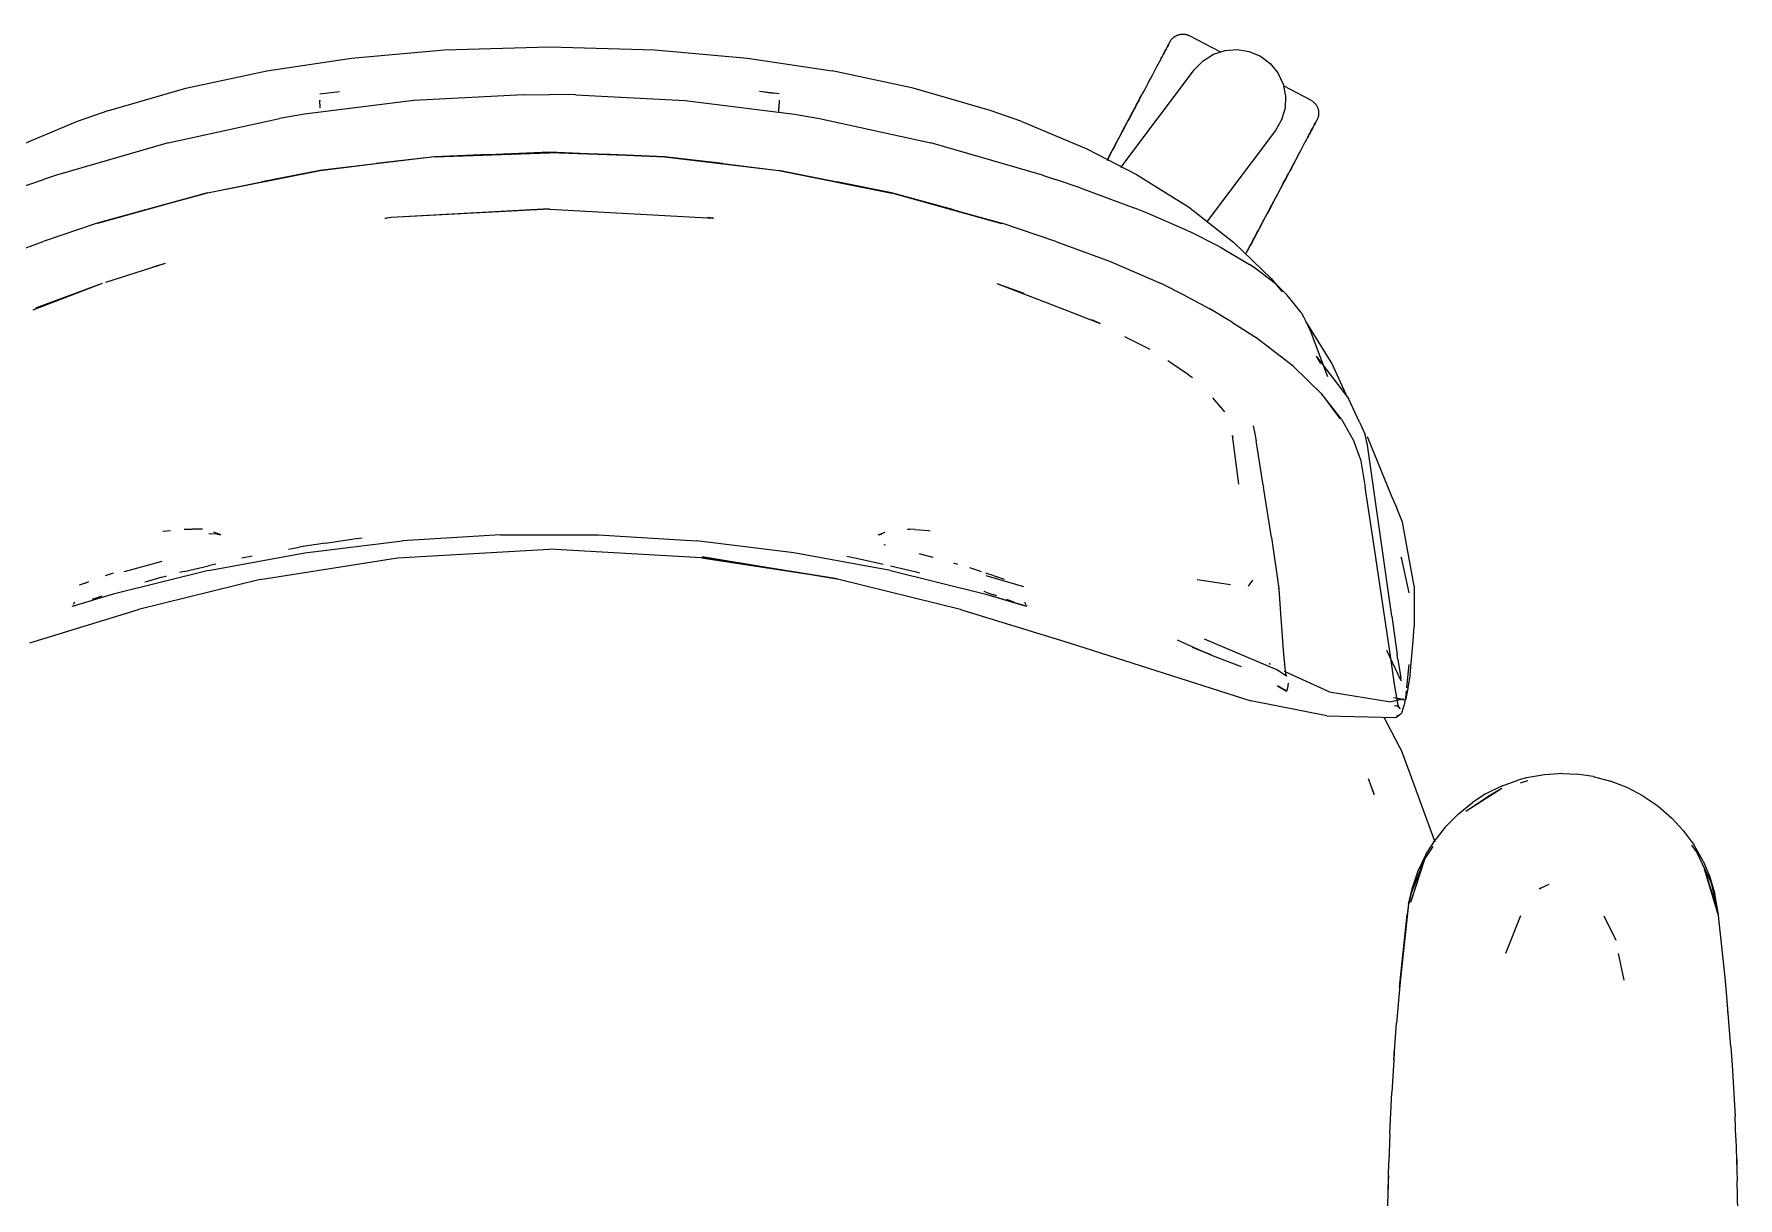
# Model space of a CAD drawing. Header units: millimetres. Extents: x 155927 to 326028, y -36033 to 97293.
# Drawn here: x 169857.3 to 170328, y 25062.5 to 25383.9 of the extents above; entities that cross this region are included whole.
import ezdxf

# ---------------------------------------------------------------- set-up
doc = ezdxf.new("R2010")
doc.units = ezdxf.units.MM
doc.header["$MEASUREMENT"] = 0
doc.layers.add('G-IMPT', color=8, linetype='CONTINUOUS', lineweight=9)
doc.layers.add('I-FURN', color=8, linetype='CONTINUOUS', lineweight=9)

msp = doc.modelspace()

# ---------------------------------------------------------------- linework, layer by layer
at = {"layer": 'G-IMPT'}
for p, q in [((169944.97, 25377.33), (169970.54, 25379.59)), ((169970.54, 25379.59), (169999.68, 25380.44)), ((169999.68, 25380.44), (170028.82, 25379.59)), ((170028.82, 25379.59), (170054.4, 25377.33)), ((169921.55, 25373.83), (169944.97, 25377.33)), ((170054.4, 25377.33), (170077.82, 25373.83)), ((169899.19, 25369.02), (169921.55, 25373.83)), ((170100.18, 25369.02), (170077.82, 25373.83)), ((169877.95, 25362.85), (169899.19, 25369.02)), ((169962.17, 25365.59), (169932, 25361.78)), ((169936.31, 25363.57), (169936.24, 25365.66)), ((169936.24, 25365.66), (169936.24, 25365.55)), ((169936.27, 25367.42), (169941.68, 25368.07)), ((169992.37, 25367.2), (169962.17, 25365.59)), ((169992.37, 25367.2), (169999.68, 25367.3)), ((170007, 25367.2), (169999.68, 25367.3)), ((170007, 25367.2), (170037.2, 25365.59)), ((170037.2, 25365.59), (170067.37, 25361.78)), ((170063.1, 25367.42), (170057.68, 25368.07)), ((170061.45, 25367.51), (170057.68, 25368.07)), ((170063.13, 25365.66), (170063.05, 25363.57)), ((170063.13, 25365.66), (170063.13, 25365.55)), ((170121.42, 25362.85), (170100.18, 25369.02)), ((169877.95, 25362.85), (169869.21, 25359.77)), ((169894.29, 25353.92), (169925.08, 25360.59)), ((169932, 25361.78), (169925.08, 25360.59)), ((170063.01, 25362.33), (170063.05, 25363.57)), ((170067.37, 25361.78), (170074.29, 25360.59)), ((170074.29, 25360.59), (170105.08, 25353.92)), ((170130.16, 25359.77), (170121.42, 25362.85)), ((169869.21, 25359.77), (169851.24, 25352.26)), ((170130.16, 25359.77), (170148.13, 25352.26)), ((169894.29, 25353.92), (169863.46, 25344.98)), ((169967.87, 25350.06), (169999.68, 25351.4)), ((169967.91, 25350.03), (169999.68, 25351.17)), ((169982.8, 25350.7), (169999.68, 25351.17)), ((169999.68, 25351.4), (170031.5, 25350.06)), ((170031.46, 25350.03), (169999.68, 25351.17)), ((170016.57, 25350.7), (169999.68, 25351.17)), ((170135.91, 25344.98), (170105.08, 25353.92)), ((170148.13, 25352.26), (170161.91, 25345.16)), ((169905.23, 25340.07), (169936.35, 25346.24)), ((169905.23, 25340.07), (169936.27, 25346.24)), ((169936.35, 25346.24), (169920.25, 25343.14)), ((169967.87, 25350.06), (169936.27, 25346.24)), ((169967.91, 25350.03), (169936.35, 25346.24)), ((169936.35, 25346.24), (169951.83, 25348.19)), ((169967.91, 25350.03), (169951.83, 25348.19)), ((169982.8, 25350.7), (169967.91, 25350.03)), ((170031.46, 25350.03), (170016.57, 25350.7)), ((170047.54, 25348.19), (170031.46, 25350.03)), ((170031.46, 25350.03), (170063.01, 25346.24)), ((170031.5, 25350.06), (170063.09, 25346.24)), ((170047.54, 25348.19), (170063.01, 25346.24)), ((170063.01, 25346.24), (170079.12, 25343.14)), ((170063.01, 25346.24), (170094.26, 25340.03)), ((170094.26, 25340.03), (170063.09, 25346.24)), ((169852.92, 25341.38), (169859.85, 25343.79)), ((169863.46, 25344.98), (169859.85, 25343.79)), ((169905.23, 25340.07), (169920.25, 25343.14)), ((170094.14, 25340.07), (170079.12, 25343.14)), ((170135.91, 25344.98), (170139.51, 25343.79)), ((170146.33, 25341.45), (170139.51, 25343.79)), ((170161.91, 25345.16), (170176.2, 25336.19)), ((169905.23, 25340.07), (169874.73, 25331.68)), ((169905.23, 25340.07), (169874.82, 25331.64)), ((169887.98, 25335.41), (169905.23, 25340.07)), ((170111.39, 25335.41), (170094.14, 25340.07)), ((170094.14, 25340.07), (170124.55, 25331.64)), ((170094.14, 25340.07), (170124.64, 25331.68)), ((170146.33, 25341.45), (170161.41, 25335.85)), ((169887.98, 25335.41), (169874.82, 25331.64)), ((169955.96, 25333.3), (169954.18, 25333.04)), ((169954.41, 25333.02), (169954.65, 25333.07)), ((169955.96, 25333.3), (169954.65, 25333.07)), ((169999.68, 25335.63), (169955.96, 25333.3)), ((169999.68, 25335.57), (169955.96, 25333.3)), ((169999.68, 25335.57), (170045.02, 25333.07)), ((170045.02, 25333.07), (170043.41, 25333.3)), ((170043.41, 25333.3), (170044.72, 25333.07)), ((170044.96, 25333.02), (170044.72, 25333.07)), ((170111.39, 25335.41), (170124.55, 25331.64)), ((170165.09, 25334.37), (170161.41, 25335.85)), ((170176.05, 25329.59), (170165.09, 25334.37)), ((170176.2, 25336.19), (170188.8, 25326.38)), ((169874.73, 25331.68), (169859.81, 25326.68)), ((170139.56, 25326.68), (170124.64, 25331.68)), ((170176.05, 25329.59), (170176.49, 25329.37)), ((170184.5, 25325.37), (170176.49, 25329.37)), ((169844.93, 25321.22), (169859.81, 25326.68)), ((170139.56, 25326.68), (170154.44, 25321.22)), ((170184.5, 25325.37), (170185.1, 25325.07)), ((170185.1, 25325.07), (170193.1, 25320.33)), ((170199.1, 25316.43), (170188.8, 25326.38)), ((169893.54, 25320.62), (169877.05, 25315.36)), ((169893.54, 25320.62), (169890.1, 25319.54)), ((170154.44, 25321.22), (170168.66, 25315.04)), ((170194.39, 25319.47), (170193.1, 25320.33)), ((170200.52, 25314.76), (170194.39, 25319.47)), ((169876.07, 25315.09), (169857.66, 25308.27)), ((169876.07, 25315.09), (169858.62, 25308.37)), ((170123.3, 25315.09), (170130.73, 25312.36)), ((170123.3, 25315.09), (170140.75, 25308.37)), ((170175.39, 25311.65), (170168.66, 25315.04)), ((170199.1, 25316.43), (170202.1, 25312.75)), ((170203.54, 25311.86), (170200.52, 25314.76)), ((170175.39, 25311.65), (170182.18, 25308.08)), ((170207.4, 25307), (170203.54, 25311.86)), ((169858.62, 25308.37), (169856.89, 25307.71)), ((170140.75, 25308.37), (170142.48, 25307.71)), ((170142.48, 25307.71), (170151.8, 25303.99)), ((170151.8, 25303.99), (170149.56, 25304.98)), ((170188.41, 25304.31), (170182.18, 25308.08)), ((170188.41, 25304.31), (170194.5, 25300.43)), ((170207.4, 25307), (170208.02, 25305.86)), ((170208.02, 25305.86), (170209.19, 25303.42)), ((170215.83, 25293.06), (170208.71, 25304.5)), ((170165.64, 25296.81), (170158.67, 25300.36)), ((170194.5, 25300.43), (170194.76, 25300.26)), ((170205.2, 25292.24), (170194.76, 25300.26)), ((170209.19, 25303.42), (170210.26, 25301.2)), ((170214.77, 25289.29), (170210.26, 25301.2)), ((170211.54, 25294.95), (170212.7, 25292.91)), ((170211.54, 25294.95), (170220.48, 25283.24)), ((170171.11, 25293.28), (170170.53, 25293.68)), ((170176.24, 25289.79), (170171.11, 25293.28)), ((170176.24, 25289.79), (170177.35, 25289.04)), ((170205.2, 25292.24), (170213.1, 25284.51)), ((170219.81, 25284.43), (170215.83, 25293.06)), ((170182.88, 25283.51), (170186.21, 25279.61)), ((170212.79, 25284.72), (170218.19, 25277.77)), ((170212.79, 25284.72), (170215.6, 25281.14)), ((170218.52, 25277.54), (170213.1, 25284.51)), ((170218.19, 25277.77), (170215.6, 25281.14)), ((170223.52, 25276.72), (170220.48, 25283.24)), ((170194.08, 25275.7), (170194.54, 25273.53)), ((170218.52, 25277.54), (170221.81, 25271.71)), ((170223.52, 25276.72), (170225.09, 25273.35)), ((170190.16, 25259.66), (170188.38, 25273.02)), ((170188.38, 25273.02), (170188.52, 25272.54)), ((170194.54, 25273.53), (170194.96, 25271.55)), ((170195.03, 25271.08), (170194.96, 25271.55)), ((170196.84, 25259.36), (170195.03, 25271.08)), ((170221.81, 25271.71), (170222.02, 25271.28)), ((170223.77, 25266.49), (170222.02, 25271.28)), ((170225.73, 25270.36), (170225.09, 25273.35)), ((170225.57, 25272.8), (170232.37, 25256.35)), ((170223.77, 25266.49), (170225.07, 25258.82)), ((170232.41, 25223.15), (170225.73, 25270.36)), ((170196.84, 25259.36), (170196.93, 25258.75)), ((170197.01, 25258.24), (170196.93, 25258.75)), ((170199.13, 25244.88), (170197.01, 25258.24)), ((170227.47, 25243.06), (170225.07, 25258.82)), ((170232.37, 25256.35), (170233.76, 25252.98)), ((170235.36, 25249.12), (170233.76, 25252.98)), ((170238.59, 25231.42), (170235.36, 25249.12)), ((169894.96, 25246.77), (169892.87, 25246.55)), ((169903.82, 25247.17), (169898.76, 25247.08)), ((169898.76, 25247.08), (169901.03, 25247.16)), ((169903.82, 25247.17), (169901.03, 25247.16)), ((169905.66, 25245.89), (169905.52, 25245.88)), ((169907.82, 25245.85), (169905.52, 25245.88)), ((169908.87, 25245.63), (169906.92, 25246.32)), ((169907.82, 25245.85), (169908.87, 25245.63)), ((169932.13, 25240.68), (169959.05, 25243.97)), ((169937.76, 25243.3), (169932.14, 25242.45)), ((169937.76, 25243.3), (169946.29, 25244.59)), ((169946.29, 25244.59), (169947.95, 25244.77)), ((169986.12, 25245.63), (169959.05, 25243.97)), ((169986.12, 25245.63), (170013.24, 25245.63)), ((170013.24, 25245.63), (170040.31, 25243.97)), ((170067.23, 25240.68), (170040.31, 25243.97)), ((170090.5, 25245.63), (170092.45, 25246.32)), ((170090.5, 25245.63), (170091.54, 25245.85)), ((170092.1, 25242.96), (170092.51, 25242.83)), ((170098.59, 25247.17), (170099.29, 25247.16)), ((170100.66, 25247.06), (170099.29, 25247.16)), ((170100.66, 25247.06), (170104.37, 25246.79)), ((170104.37, 25246.79), (170104.85, 25246.75)), ((170199.13, 25244.88), (170201.16, 25230.81)), ((170232.02, 25212.18), (170227.47, 25243.06)), ((169882.25, 25235.48), (169892.64, 25238.39)), ((169905.46, 25235.74), (169932.13, 25240.68)), ((169917.5, 25239.72), (169914.69, 25239.18)), ((169919.78, 25233.28), (169957.7, 25239.28)), ((169927.61, 25241.65), (169930.51, 25242.2)), ((169932.14, 25242.45), (169930.51, 25242.2)), ((169957.7, 25239.28), (169999.68, 25241.63)), ((170041.67, 25239.28), (169999.68, 25241.63)), ((170041.67, 25239.28), (170079.21, 25233.54)), ((170079.59, 25233.28), (170041.84, 25239.54)), ((170041.84, 25239.54), (170079.21, 25233.54)), ((170093.9, 25235.74), (170067.23, 25240.68)), ((170081.86, 25239.69), (170084.49, 25239.22)), ((170084.49, 25239.22), (170091.91, 25237.52)), ((170105.72, 25239.37), (170101.86, 25240.36)), ((170105.72, 25239.37), (170104.19, 25239.76)), ((170235.14, 25238.87), (170234.99, 25239.44)), ((170237.18, 25229.56), (170235.14, 25238.87)), ((169879.16, 25235.04), (169876.94, 25234.31)), ((169905.46, 25235.74), (169879.15, 25229.2)), ((169919.78, 25233.28), (169886.1, 25224.97)), ((169892.57, 25233.89), (169888.57, 25232.78)), ((169892.57, 25233.89), (169893.71, 25234.21)), ((169893.71, 25234.21), (169893.89, 25234.26)), ((169898.73, 25235.51), (169897.43, 25235.18)), ((169898.73, 25235.51), (169905.48, 25237.06)), ((169907.46, 25237.52), (169905.48, 25237.06)), ((170113.27, 25224.97), (170079.59, 25233.28)), ((170093.89, 25237.06), (170100.64, 25235.51)), ((170093.9, 25235.74), (170120.22, 25229.2)), ((170100.64, 25235.51), (170101.92, 25235.17)), ((170112.51, 25237.46), (170111.39, 25237.79)), ((170118.3, 25235.68), (170115.8, 25236.47)), ((170119.08, 25235.43), (170118.3, 25235.68)), ((170122.52, 25234.28), (170120.21, 25235.05)), ((170120.21, 25234.39), (170130.64, 25231.35)), ((170122.52, 25234.28), (170123.24, 25234.03)), ((170125.4, 25233.27), (170123.24, 25234.03)), ((169879.15, 25229.2), (169868.72, 25226.12)), ((169871.39, 25232.32), (169869.74, 25231.71)), ((169871.39, 25232.32), (169872.41, 25232.7)), ((169873.95, 25228.04), (169876.05, 25228.78)), ((169888.57, 25232.78), (169887.89, 25232.57)), ((170120.22, 25229.82), (170119.76, 25229.97)), ((170120.22, 25229.82), (170122.44, 25229.09)), ((170120.22, 25229.2), (170131.44, 25225.93)), ((170120.22, 25229.2), (170130.75, 25226.13)), ((170120.22, 25229.2), (170131.04, 25226.08)), ((170123.25, 25228.8), (170122.44, 25229.09)), ((170187.83, 25231.83), (170178.67, 25233.23)), ((170187.83, 25231.83), (170187.48, 25231.87)), ((170192.78, 25231.47), (170194.06, 25233.11)), ((170201.17, 25230.73), (170201.16, 25230.81)), ((170201.17, 25230.73), (170201.79, 25222.49)), ((170238.59, 25231.42), (170238.62, 25224.46)), ((169856.12, 25215.78), (169886.1, 25224.97)), ((169867.69, 25226.01), (169867.93, 25225.93)), ((169867.93, 25225.93), (169868.15, 25225.98)), ((169868.46, 25227.02), (169868.08, 25226.41)), ((169868.15, 25225.98), (169868.45, 25226.06)), ((169868.46, 25227.02), (169868.32, 25226.81)), ((169868.45, 25226.06), (169868.72, 25226.12)), ((169873.95, 25228.04), (169873.29, 25227.79)), ((170113.27, 25224.97), (170143.24, 25215.78)), ((170126, 25227.82), (170126.97, 25227.47)), ((170126.97, 25227.47), (170128.04, 25227.07)), ((170130.75, 25226.13), (170131.04, 25226.08)), ((170130.9, 25227.02), (170131.29, 25226.41)), ((170130.9, 25227.02), (170131.05, 25226.81)), ((170131.44, 25225.93), (170131.68, 25226.06)), ((170238.62, 25224.46), (170238.62, 25220.29)), ((170201.79, 25222.49), (170201.86, 25221.51)), ((170201.86, 25221.51), (170202.42, 25213.65)), ((170232.41, 25223.15), (170233.85, 25212.48)), ((170238.28, 25216.33), (170238.62, 25220.29)), ((170143.24, 25215.78), (170193.49, 25199.79)), ((170179.92, 25213.5), (170173.21, 25216.54)), ((170182.51, 25212.47), (170177.39, 25214.5)), ((170182.3, 25212.47), (170177.4, 25214.49)), ((170177.4, 25214.49), (170182.51, 25212.47)), ((170200.64, 25208.34), (170180.66, 25216.77)), ((170237.47, 25207.01), (170238.28, 25216.33)), ((170182.3, 25212.47), (170190.77, 25209.22)), ((170198.92, 25209.79), (170198.65, 25210.22)), ((170202.42, 25213.65), (170202.72, 25209.77)), ((170202.72, 25209.69), (170202.72, 25209.77)), ((170235.04, 25205.3), (170231.05, 25213.7)), ((170233.13, 25204.33), (170232.02, 25212.18)), ((170234.06, 25211.19), (170233.85, 25212.48)), ((170234.06, 25211.19), (170234.9, 25206.16)), ((170236.96, 25207.18), (170237.17, 25209.77)), ((170203.31, 25206.58), (170200.64, 25208.34)), ((170202.72, 25209.69), (170203.02, 25207.31)), ((170215.14, 25202.23), (170202.79, 25207.84)), ((170203.02, 25207.3), (170203.02, 25207.31)), ((170203.02, 25207.3), (170203.31, 25206.58)), ((170235.04, 25205.3), (170234.9, 25206.16)), ((170236.54, 25203.38), (170236.96, 25207.18)), ((170237.43, 25206.54), (170236.62, 25202.29)), ((170237.47, 25207.01), (170237.43, 25206.54)), ((170203.31, 25202.37), (170200.85, 25203.96)), ((170200.85, 25203.96), (170203.33, 25202.43)), ((170203.33, 25202.43), (170200.86, 25203.92)), ((170203.31, 25202.37), (170203.33, 25202.43)), ((170203.61, 25203.31), (170203.33, 25202.43)), ((170203.78, 25204.66), (170203.61, 25203.31)), ((170215.14, 25202.23), (170232.19, 25199.51)), ((170232.9, 25200.69), (170235.77, 25200.2)), ((170232.9, 25200.69), (170236.18, 25199.96)), ((170234.24, 25198.06), (170233.13, 25204.33)), ((170236.36, 25201.87), (170235.83, 25198.6)), ((170236.62, 25202.29), (170236.18, 25199.96)), ((170236.36, 25201.87), (170236.44, 25202.49)), ((170214.44, 25195.6), (170193.49, 25199.79)), ((170214.44, 25195.6), (170233.43, 25195.21)), ((170235.77, 25200.2), (170232.19, 25199.51)), ((170233.2, 25198.49), (170233.7, 25198.41)), ((170233.43, 25195.21), (170234.46, 25195.82)), ((170234.24, 25198.09), (170233.7, 25198.41)), ((170233.84, 25195.69), (170234.46, 25195.82)), ((170233.84, 25195.69), (170234.39, 25195.8)), ((170234.07, 25198.68), (170234.24, 25198.06)), ((170234.07, 25198.68), (170234.63, 25197.58)), ((170234.24, 25198.09), (170234.63, 25197.58)), ((170234.46, 25195.82), (170234.39, 25195.8)), ((170234.96, 25196.2), (170234.46, 25195.82)), ((170235.28, 25196.73), (170234.96, 25196.2)), ((170235.28, 25196.73), (170235.83, 25198.6)), ((170230.24, 25195.28), (170234.38, 25187.38)), ((170234.38, 25187.38), (170235.3, 25185.62)), ((170237.49, 25179.65), (170235.3, 25185.62)), ((170225.9, 25178.34), (170227.53, 25173.88)), ((170225.9, 25178.34), (170226.16, 25177.76)), ((170227.53, 25173.88), (170226.16, 25177.76)), ((170244.44, 25160.71), (170237.49, 25179.65)), ((170262.76, 25176.21), (170267.53, 25177.92)), ((170269.66, 25178.49), (170267.53, 25177.92)), ((170267.97, 25177.12), (170270, 25177.74)), ((170274.61, 25179.37), (170269.66, 25178.49)), ((170279.65, 25179.66), (170274.61, 25179.37)), ((170279.65, 25179.66), (170283.5, 25179.49)), ((170288.01, 25178.84), (170283.5, 25179.49)), ((170288.01, 25178.84), (170292.88, 25177.58)), ((170297.59, 25175.75), (170292.88, 25177.58)), ((170262.86, 25175.56), (170252.91, 25169.24)), ((170259.18, 25173.4), (170252.91, 25169.24)), ((170258.25, 25173.97), (170254.7, 25171.7)), ((170262.76, 25176.21), (170258.25, 25173.97)), ((170262.86, 25175.56), (170259.18, 25173.4)), ((170301.75, 25173.56), (170297.59, 25175.75)), ((170301.75, 25173.56), (170305.92, 25170.73)), ((170250.73, 25168.51), (170247.18, 25164.91)), ((170250.73, 25168.51), (170254.7, 25171.7)), ((170305.92, 25170.73), (170309.76, 25167.4)), ((170312.92, 25163.97), (170309.76, 25167.4)), ((170247.18, 25164.91), (170244.56, 25161.6)), ((170312.92, 25163.97), (170315.92, 25159.88)), ((170241.43, 25155.95), (170243.86, 25159.53)), ((170241.83, 25157.28), (170244.56, 25161.6)), ((170315.23, 25159.93), (170316.82, 25157.82)), ((170318.43, 25155.44), (170315.92, 25159.88)), ((170241.43, 25155.95), (170237.62, 25144.1)), ((170240.53, 25153.25), (170237.62, 25144.1)), ((170237.83, 25146.73), (170241.43, 25155.95)), ((170241.83, 25157.28), (170239.64, 25152.7)), ((170241.43, 25155.95), (170240.53, 25153.25)), ((170320.56, 25149.75), (170316.82, 25157.82)), ((170318.43, 25155.44), (170320.24, 25151.2)), ((170322.6, 25140.78), (170318.77, 25153.25)), ((170318.77, 25153.25), (170321.69, 25144.1)), ((170237.03, 25143.6), (170238.19, 25148.56)), ((170239.64, 25152.7), (170238.19, 25148.56)), ((170275.82, 25149.05), (170273.6, 25148.03)), ((170320.24, 25151.2), (170321.71, 25146.34)), ((170320.56, 25149.75), (170322.47, 25141.35)), ((170237.25, 25143.68), (170237.83, 25146.73)), ((170273.6, 25148.03), (170273.15, 25147.74)), ((170273.6, 25148.03), (170273.66, 25148.06)), ((170322.6, 25140.78), (170321.69, 25144.1)), ((170322.6, 25141.3), (170321.71, 25146.34)), ((170237.03, 25143.6), (170234.58, 25120.65)), ((170234.58, 25120.65), (170236.7, 25140.78)), ((170237.03, 25143.6), (170234.68, 25122.16)), ((170237.03, 25143.6), (170236.7, 25140.78)), ((170263.93, 25130.08), (170268.08, 25140.51)), ((170291.03, 25140.41), (170294.3, 25133.63)), ((170324.51, 25123.37), (170322.6, 25141.3)), ((170294.22, 25133.91), (170294.3, 25133.63)), ((170296.63, 25122.58), (170295.06, 25130.02)), ((170234.68, 25122.16), (170233.7, 25110.77)), ((170324.85, 25119.24), (170324.51, 25123.37)), ((170326.1, 25104.18), (170324.85, 25119.24)), ((170325.45, 25112.37), (170325.28, 25114.04)), ((170232.97, 25100.48), (170233.7, 25110.77)), ((170233.1, 25102.52), (170233.01, 25100.62)), ((170233.1, 25102.52), (170233.24, 25103.94)), ((170326.1, 25104.18), (170326.43, 25099.1)), ((170232.97, 25100.48), (170232.41, 25091.61)), ((170326.43, 25099.1), (170327.24, 25084.96)), ((170231.87, 25080.3), (170232.41, 25091.61)), ((170327.49, 25078.93), (170327.24, 25084.96)), ((170231.87, 25080.3), (170231.57, 25072.42)), ((170327.49, 25078.93), (170327.88, 25067.17)), ((170327.63, 25074.05), (170327.73, 25072.24)), ((170231.28, 25060.12), (170231.57, 25072.42)), ((170231.49, 25068.55), (170231.41, 25066.89)), ((170327.74, 25072.11), (170327.76, 25070.62)), ((170231.41, 25066.89), (170231.41, 25064.82)), ((170328.05, 25058.76), (170327.88, 25067.17))]:
    msp.add_line(p, q, dxfattribs=at)
at = {"layer": 'I-FURN'}
for p, q in [((170173.86, 25383.86), (170174.02, 25383.89)), ((170174.02, 25383.89), (170174.18, 25383.91)), ((170174.18, 25383.91), (170174.34, 25383.93)), ((170174.34, 25383.93), (170174.5, 25383.94)), ((170174.5, 25383.94), (170174.66, 25383.94)), ((170174.66, 25383.94), (170174.83, 25383.94)), ((170174.83, 25383.94), (170174.99, 25383.93)), ((170174.99, 25383.93), (170175.15, 25383.92)), ((170175.15, 25383.92), (170175.31, 25383.89)), ((170175.31, 25383.89), (170175.46, 25383.87)), ((170169.47, 25378.71), (170169.72, 25379.18)), ((170169.84, 25379.41), (170169.6, 25378.97)), ((170169.72, 25379.18), (170169.94, 25379.6)), ((170170.06, 25379.82), (170169.84, 25379.41)), ((170169.94, 25379.6), (170170.15, 25380)), ((170170.26, 25380.19), (170170.06, 25379.82)), ((170170.15, 25380), (170170.34, 25380.35)), ((170170.44, 25380.53), (170170.26, 25380.19)), ((170170.34, 25380.35), (170170.51, 25380.67)), ((170170.59, 25380.83), (170170.44, 25380.53)), ((170170.51, 25380.67), (170170.66, 25380.95)), ((170170.73, 25381.09), (170170.59, 25380.83)), ((170170.66, 25380.95), (170170.79, 25381.19)), ((170170.85, 25381.3), (170170.73, 25381.09)), ((170170.79, 25381.19), (170170.89, 25381.39)), ((170170.94, 25381.48), (170170.85, 25381.3)), ((170170.89, 25381.39), (170170.98, 25381.55)), ((170171.02, 25381.63), (170170.94, 25381.48)), ((170170.98, 25381.55), (170171.05, 25381.68)), ((170171.07, 25381.73), (170171.02, 25381.63)), ((170171.05, 25381.68), (170171.09, 25381.76)), ((170171.1, 25381.79), (170171.07, 25381.73)), ((170171.09, 25381.76), (170171.11, 25381.8)), ((170171.11, 25381.81), (170171.1, 25381.79)), ((170171.11, 25381.81), (170171.19, 25381.95)), ((170171.11, 25381.8), (170171.11, 25381.81)), ((170171.19, 25381.95), (170171.28, 25382.08)), ((170171.28, 25382.08), (170171.37, 25382.22)), ((170171.37, 25382.22), (170171.46, 25382.35)), ((170171.46, 25382.35), (170171.56, 25382.48)), ((170171.56, 25382.48), (170171.67, 25382.6)), ((170171.67, 25382.6), (170171.78, 25382.72)), ((170171.78, 25382.72), (170171.89, 25382.83)), ((170171.89, 25382.83), (170172.01, 25382.94)), ((170172.01, 25382.94), (170172.13, 25383.04)), ((170172.13, 25383.04), (170172.26, 25383.14)), ((170172.26, 25383.14), (170172.39, 25383.24)), ((170172.39, 25383.24), (170172.52, 25383.32)), ((170172.52, 25383.32), (170172.66, 25383.41)), ((170172.66, 25383.41), (170172.8, 25383.48)), ((170172.8, 25383.48), (170172.95, 25383.56)), ((170172.95, 25383.56), (170173.1, 25383.62)), ((170173.1, 25383.62), (170173.24, 25383.68)), ((170173.24, 25383.68), (170173.4, 25383.74)), ((170173.4, 25383.74), (170173.55, 25383.78)), ((170173.55, 25383.78), (170173.71, 25383.83)), ((170173.71, 25383.83), (170173.86, 25383.86)), ((170175.46, 25383.87), (170175.62, 25383.83)), ((170175.62, 25383.83), (170175.78, 25383.79)), ((170175.78, 25383.79), (170175.93, 25383.74)), ((170175.93, 25383.74), (170176.08, 25383.69)), ((170176.08, 25383.69), (170176.23, 25383.63)), ((170176.23, 25383.63), (170176.38, 25383.56)), ((170176.38, 25383.56), (170176.53, 25383.49)), ((170176.53, 25383.49), (170176.56, 25383.47)), ((170184.97, 25379), (170176.56, 25383.47)), ((170183.13, 25378.39), (170186.33, 25379.45)), ((170186.33, 25379.45), (170189.69, 25379.72)), ((170189.69, 25379.72), (170193.02, 25379.17)), ((170193.02, 25379.17), (170196.12, 25377.85)), ((170167.44, 25374.89), (170167.06, 25374.18)), ((170167.8, 25375.57), (170167.44, 25374.89)), ((170168.14, 25376.21), (170167.8, 25375.57)), ((170168.47, 25376.83), (170168.14, 25376.21)), ((170168.78, 25377.42), (170168.47, 25376.83)), ((170168.61, 25377.1), (170168.92, 25377.67)), ((170169.07, 25377.97), (170168.78, 25377.42)), ((170168.92, 25377.67), (170169.2, 25378.21)), ((170169.35, 25378.48), (170169.07, 25377.97)), ((170169.2, 25378.21), (170169.47, 25378.71)), ((170169.6, 25378.97), (170169.35, 25378.48)), ((170177.93, 25374.16), (170180.27, 25376.59)), ((170180.27, 25376.59), (170183.13, 25378.39)), ((170196.12, 25377.85), (170198.82, 25375.82)), ((170198.82, 25375.82), (170200.95, 25373.2)), ((170157.54, 25347.09), (170177.93, 25374.16)), ((170164.97, 25370.25), (170164.51, 25369.39)), ((170165.41, 25371.09), (170164.97, 25370.25)), ((170165.85, 25371.9), (170165.41, 25371.09)), ((170166.26, 25372.68), (170165.85, 25371.9)), ((170166.67, 25373.45), (170166.26, 25372.68)), ((170167.06, 25374.18), (170166.67, 25373.45)), ((170200.95, 25373.2), (170202.39, 25370.15)), ((170202.39, 25370.15), (170203.06, 25366.84)), ((170161.82, 25364.32), (170162.32, 25365.27)), ((170162.59, 25365.78), (170162.09, 25364.83)), ((170162.32, 25365.27), (170162.82, 25366.21)), ((170163.09, 25366.71), (170162.59, 25365.78)), ((170162.82, 25366.21), (170163.31, 25367.13)), ((170163.57, 25367.62), (170163.09, 25366.71)), ((170163.31, 25367.13), (170163.79, 25368.04)), ((170164.05, 25368.52), (170163.57, 25367.62)), ((170164.51, 25369.39), (170164.05, 25368.52)), ((170210.06, 25365.66), (170202.48, 25369.69)), ((170203.06, 25366.84), (170202.92, 25363.47)), ((170210.06, 25365.66), (170210.2, 25365.58)), ((170210.2, 25365.58), (170210.34, 25365.5)), ((170210.34, 25365.5), (170210.48, 25365.41)), ((170210.48, 25365.41), (170210.61, 25365.31)), ((170210.61, 25365.31), (170210.73, 25365.21)), ((170210.73, 25365.21), (170210.85, 25365.11)), ((170210.85, 25365.11), (170210.97, 25365)), ((170159.21, 25359.41), (170159.74, 25360.41)), ((170160.02, 25360.94), (170159.49, 25359.95)), ((170159.74, 25360.41), (170160.26, 25361.4)), ((170160.54, 25361.93), (170160.02, 25360.94)), ((170160.26, 25361.4), (170160.79, 25362.38)), ((170161.07, 25362.91), (170160.54, 25361.93)), ((170160.79, 25362.38), (170161.3, 25363.35)), ((170161.58, 25363.88), (170161.07, 25362.91)), ((170161.3, 25363.35), (170161.82, 25364.32)), ((170162.09, 25364.83), (170161.58, 25363.88)), ((170202.92, 25363.47), (170201.97, 25360.23)), ((170210.97, 25365), (170211.09, 25364.88)), ((170211.09, 25364.88), (170211.2, 25364.77)), ((170211.2, 25364.77), (170211.3, 25364.64)), ((170211.3, 25364.64), (170211.4, 25364.52)), ((170211.4, 25364.52), (170211.49, 25364.38)), ((170211.49, 25364.38), (170211.58, 25364.25)), ((170211.58, 25364.25), (170211.66, 25364.11)), ((170211.66, 25364.11), (170211.74, 25363.97)), ((170211.74, 25363.97), (170211.81, 25363.83)), ((170211.82, 25360.39), (170211.75, 25360.25)), ((170211.81, 25363.83), (170211.88, 25363.68)), ((170211.89, 25360.54), (170211.82, 25360.39)), ((170211.88, 25363.68), (170211.94, 25363.53)), ((170211.95, 25360.69), (170211.89, 25360.54)), ((170211.94, 25363.53), (170211.99, 25363.38)), ((170212, 25360.84), (170211.95, 25360.69)), ((170211.99, 25363.38), (170212.04, 25363.22)), ((170212.05, 25361), (170212, 25360.84)), ((170212.04, 25363.22), (170212.08, 25363.07)), ((170212.09, 25361.15), (170212.05, 25361)), ((170212.08, 25363.07), (170212.12, 25362.91)), ((170212.12, 25361.31), (170212.09, 25361.15)), ((170212.12, 25362.91), (170212.15, 25362.75)), ((170212.15, 25361.47), (170212.12, 25361.31)), ((170212.15, 25362.75), (170212.17, 25362.59)), ((170212.17, 25361.63), (170212.15, 25361.47)), ((170212.17, 25362.59), (170212.19, 25362.43)), ((170212.19, 25361.79), (170212.17, 25361.63)), ((170212.19, 25362.43), (170212.2, 25362.27)), ((170212.2, 25361.95), (170212.19, 25361.79)), ((170212.2, 25362.27), (170212.2, 25362.11)), ((170212.2, 25362.11), (170212.2, 25361.95)), ((170157.36, 25355.93), (170156.82, 25354.93)), ((170157.07, 25355.39), (170157.6, 25356.4)), ((170157.89, 25356.94), (170157.36, 25355.93)), ((170157.6, 25356.4), (170158.14, 25357.4)), ((170158.43, 25357.94), (170157.89, 25356.94)), ((170158.14, 25357.4), (170158.67, 25358.41)), ((170158.96, 25358.95), (170158.43, 25357.94)), ((170158.67, 25358.41), (170159.21, 25359.41)), ((170159.49, 25359.95), (170158.96, 25358.95)), ((170200.28, 25357.32), (170181.21, 25332)), ((170201.97, 25360.23), (170200.28, 25357.32)), ((170209.4, 25355.82), (170209.08, 25355.24)), ((170209.23, 25355.51), (170209.53, 25356.08)), ((170209.69, 25356.37), (170209.4, 25355.82)), ((170209.53, 25356.08), (170209.82, 25356.61)), ((170209.96, 25356.89), (170209.69, 25356.37)), ((170209.82, 25356.61), (170210.08, 25357.11)), ((170210.22, 25357.37), (170209.96, 25356.89)), ((170210.08, 25357.11), (170210.33, 25357.58)), ((170210.46, 25357.82), (170210.22, 25357.37)), ((170210.33, 25357.58), (170210.56, 25358.01)), ((170210.67, 25358.23), (170210.46, 25357.82)), ((170210.56, 25358.01), (170210.77, 25358.4)), ((170210.87, 25358.6), (170210.67, 25358.23)), ((170210.77, 25358.4), (170210.96, 25358.76)), ((170211.05, 25358.93), (170210.87, 25358.6)), ((170210.96, 25358.76), (170211.13, 25359.08)), ((170211.21, 25359.23), (170211.05, 25358.93)), ((170211.13, 25359.08), (170211.27, 25359.35)), ((170211.35, 25359.49), (170211.21, 25359.23)), ((170211.27, 25359.35), (170211.4, 25359.6)), ((170211.46, 25359.71), (170211.35, 25359.49)), ((170211.4, 25359.6), (170211.51, 25359.8)), ((170211.56, 25359.89), (170211.46, 25359.71)), ((170211.51, 25359.8), (170211.6, 25359.96)), ((170211.63, 25360.03), (170211.56, 25359.89)), ((170211.6, 25359.96), (170211.66, 25360.08)), ((170211.69, 25360.13), (170211.63, 25360.03)), ((170211.66, 25360.08), (170211.7, 25360.16)), ((170211.72, 25360.19), (170211.69, 25360.13)), ((170211.7, 25360.16), (170211.73, 25360.2)), ((170211.73, 25360.21), (170211.72, 25360.19)), ((170211.75, 25360.25), (170211.73, 25360.21)), ((170211.73, 25360.2), (170211.73, 25360.21)), ((170154.71, 25350.96), (170154.19, 25349.98)), ((170154.43, 25350.43), (170154.95, 25351.41)), ((170155.23, 25351.94), (170154.71, 25350.96)), ((170154.95, 25351.41), (170155.48, 25352.4)), ((170155.76, 25352.93), (170155.23, 25351.94)), ((170155.48, 25352.4), (170156.01, 25353.39)), ((170156.29, 25353.93), (170155.76, 25352.93)), ((170156.01, 25353.39), (170156.54, 25354.39)), ((170156.82, 25354.93), (170156.29, 25353.93)), ((170156.54, 25354.39), (170157.07, 25355.39)), ((170206.66, 25350.67), (170207.07, 25351.44)), ((170207.07, 25351.44), (170207.47, 25352.19)), ((170207.47, 25352.19), (170207.85, 25352.92)), ((170207.85, 25352.92), (170208.22, 25353.61)), ((170208.22, 25353.61), (170208.57, 25354.27)), ((170208.57, 25354.27), (170208.91, 25354.91)), ((170208.91, 25354.91), (170209.23, 25355.51)), ((170154.19, 25349.98), (170153.68, 25349.02)), ((170153.92, 25349.46), (170154.43, 25350.43)), ((170203.93, 25345.53), (170204.41, 25346.44)), ((170204.66, 25346.92), (170204.19, 25346.02)), ((170204.41, 25346.44), (170204.88, 25347.33)), ((170205.13, 25347.8), (170204.66, 25346.92)), ((170204.88, 25347.33), (170205.34, 25348.19)), ((170205.59, 25348.65), (170205.13, 25347.8)), ((170205.34, 25348.19), (170205.79, 25349.04)), ((170206.03, 25349.49), (170205.59, 25348.65)), ((170205.79, 25349.04), (170206.23, 25349.87)), ((170206.23, 25349.87), (170206.66, 25350.67)), ((170201.4, 25340.78), (170201.92, 25341.76)), ((170202.2, 25342.28), (170201.68, 25341.31)), ((170201.92, 25341.76), (170202.43, 25342.72)), ((170202.71, 25343.24), (170202.2, 25342.28)), ((170202.43, 25342.72), (170202.94, 25343.67)), ((170203.21, 25344.18), (170202.71, 25343.24)), ((170202.94, 25343.67), (170203.44, 25344.61)), ((170203.7, 25345.11), (170203.21, 25344.18)), ((170203.44, 25344.61), (170203.93, 25345.53)), ((170204.19, 25346.02), (170203.7, 25345.11)), ((170198.75, 25335.81), (170199.29, 25336.81)), ((170199.58, 25337.35), (170199.04, 25336.35)), ((170199.29, 25336.81), (170199.82, 25337.81)), ((170200.11, 25338.35), (170199.58, 25337.35)), ((170199.82, 25337.81), (170200.35, 25338.81)), ((170200.64, 25339.35), (170200.11, 25338.35)), ((170200.35, 25338.81), (170200.88, 25339.8)), ((170201.16, 25340.33), (170200.64, 25339.35)), ((170200.88, 25339.8), (170201.4, 25340.78)), ((170201.68, 25341.31), (170201.16, 25340.33)), ((170196.91, 25332.33), (170196.38, 25331.34)), ((170196.62, 25331.79), (170197.15, 25332.79)), ((170197.44, 25333.33), (170196.91, 25332.33)), ((170197.15, 25332.79), (170197.69, 25333.8)), ((170197.97, 25334.34), (170197.44, 25333.33)), ((170197.69, 25333.8), (170198.22, 25334.8)), ((170198.51, 25335.34), (170197.97, 25334.34)), ((170198.22, 25334.8), (170198.75, 25335.81)), ((170199.04, 25336.35), (170198.51, 25335.34)), ((170194.3, 25327.42), (170193.79, 25326.47)), ((170194.02, 25326.91), (170194.53, 25327.87)), ((170194.81, 25328.39), (170194.3, 25327.42)), ((170194.53, 25327.87), (170195.05, 25328.83)), ((170195.33, 25329.36), (170194.81, 25328.39)), ((170195.05, 25328.83), (170195.57, 25329.81)), ((170195.85, 25330.35), (170195.33, 25329.36)), ((170195.57, 25329.81), (170196.09, 25330.8)), ((170196.38, 25331.34), (170195.85, 25330.35)), ((170196.09, 25330.8), (170196.62, 25331.79)), ((170192.06, 25323.22), (170192.54, 25324.12)), ((170192.8, 25324.61), (170192.32, 25323.71)), ((170192.54, 25324.12), (170193.03, 25325.03)), ((170193.29, 25325.53), (170192.8, 25324.61)), ((170193.03, 25325.03), (170193.52, 25325.96)), ((170193.79, 25326.47), (170193.29, 25325.53)), ((170193.52, 25325.96), (170194.02, 25326.91))]:
    msp.add_line(p, q, dxfattribs=at)

doc.saveas('drawing.dxf')
